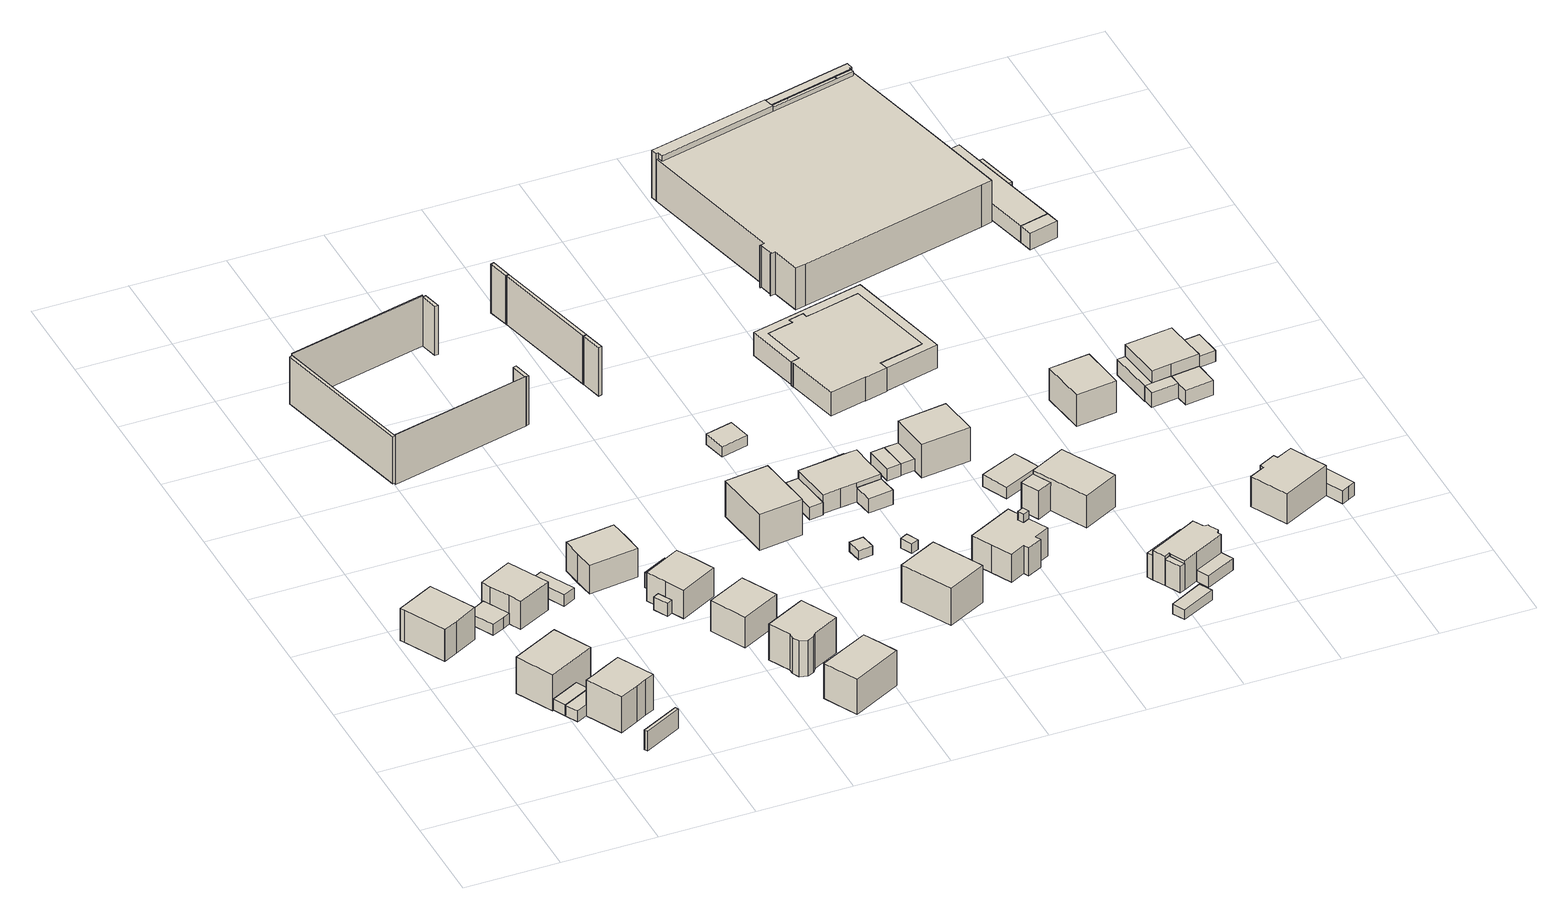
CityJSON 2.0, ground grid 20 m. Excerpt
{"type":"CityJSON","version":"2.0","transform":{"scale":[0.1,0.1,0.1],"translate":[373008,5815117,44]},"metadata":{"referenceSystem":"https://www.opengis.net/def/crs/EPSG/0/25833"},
"CityObjects":{
"building1":{"type":"Building","attributes":{"Gemeindeschluessel":"11000005","BezugspunktDach":"2200","function":"31001_1010","measuredHeight":8.06,"storeysAboveGround":2},"address":[{"country":"Germany","locality":"Berlin","thoroughfareNumber":"82","thoroughfareName":"Leonardo-da-Vinci-Straße"}],"geometry":[{"type":"Solid","lod":"1","boundaries":[[[[0,1,2,3,4,5,6,7]],[[8,9,10,11,12,13,14,15]],[[8,15,7,6]],[[9,8,6,5]],[[10,9,5,4]],[[11,10,4,3]],[[12,11,3,2]],[[13,12,2,1]],[[14,13,1,0]],[[15,14,0,7]]]]}]},
"building2":{"type":"Building","attributes":{"Gemeindeschluessel":"11000005","BezugspunktDach":"2200","function":"31001_2463","measuredHeight":2.52,"storeysAboveGround":1},"address":[{"country":"Germany","locality":"Berlin","thoroughfareNumber":"34 (1)","thoroughfareName":"Am Landschaftspark Gatow"}],"geometry":[{"type":"Solid","lod":"1","boundaries":[[[[16,17,18,19]],[[20,21,22,23]],[[20,23,19,18]],[[21,20,18,17]],[[22,21,17,16]],[[23,22,16,19]]]]}]},
"building3":{"type":"Building","attributes":{"Gemeindeschluessel":"11000005","BezugspunktDach":"2200","function":"31001_2463","measuredHeight":2.5,"storeysAboveGround":1},"address":[{"country":"Germany","locality":"Berlin","thoroughfareNumber":"32 (1)","thoroughfareName":"Am Landschaftspark Gatow"}],"geometry":[{"type":"Solid","lod":"1","boundaries":[[[[24,25,26,27]],[[28,29,30,31]],[[28,31,27,26]],[[29,28,26,25]],[[30,29,25,24]],[[31,30,24,27]]]]}]},
"building4":{"type":"Building","attributes":{"Gemeindeschluessel":"11000005","BezugspunktDach":"2200","function":"31001_1010","measuredHeight":8.46,"storeysAboveGround":1},"address":[{"country":"Germany","locality":"Berlin","thoroughfareNumber":"34","thoroughfareName":"Am Landschaftspark Gatow"}],"geometry":[{"type":"Solid","lod":"1","boundaries":[[[[32,33,34,35]],[[36,37,38,39]],[[36,39,35,34]],[[37,36,34,33]],[[38,37,33,32]],[[39,38,32,35]]]]}]},
"building5":{"type":"Building","attributes":{"Gemeindeschluessel":"11000005","BezugspunktDach":"2200","function":"31001_1010","measuredHeight":8.72,"storeysAboveGround":1},"address":[{"country":"Germany","locality":"Berlin","thoroughfareNumber":"32","thoroughfareName":"Am Landschaftspark Gatow"}],"geometry":[{"type":"Solid","lod":"1","boundaries":[[[[40,41,42,43,44,45,46,47]],[[48,49,50,51,52,53,54,55]],[[48,55,47,46]],[[49,48,46,45]],[[50,49,45,44]],[[51,50,44,43]],[[52,51,43,42]],[[53,52,42,41]],[[54,53,41,40]],[[55,54,40,47]]]]}]},
"building6":{"type":"Building","attributes":{"Gemeindeschluessel":"11000005","BezugspunktDach":"2200","function":"51009_1610","measuredHeight":4.57,"storeysAboveGround":0},"address":[{"country":"Germany","locality":"Berlin"}],"geometry":[{"type":"Solid","lod":"1","boundaries":[[[[56,57,58,59]],[[60,61,62,63]],[[60,63,59,58]],[[61,60,58,57]],[[62,61,57,56]],[[63,62,56,59]]]]}]},
"building7":{"type":"Building","attributes":{"Gemeindeschluessel":"11000005","BezugspunktDach":"2200","function":"51009_1611","measuredHeight":2.53,"storeysAboveGround":0},"address":[{"country":"Germany","locality":"Berlin"}],"geometry":[{"type":"Solid","lod":"1","boundaries":[[[[64,65,66,67,68,69]],[[70,71,72,73,74,75]],[[70,75,69,68]],[[71,70,68,67]],[[72,71,67,66]],[[73,72,66,65]],[[74,73,65,64]],[[75,74,64,69]]]]}]},
"building8":{"type":"Building","attributes":{"Gemeindeschluessel":"11000005","BezugspunktDach":"2200","function":"31001_1010","measuredHeight":7.26,"storeysAboveGround":2},"address":[{"country":"Germany","locality":"Berlin","thoroughfareNumber":"84","thoroughfareName":"Leonardo-da-Vinci-Straße"}],"geometry":[{"type":"Solid","lod":"1","boundaries":[[[[76,77,78,79,80,81]],[[82,83,84,72,85,86]],[[82,86,81,80]],[[83,82,80,79]],[[84,83,79,78]],[[72,84,78,77]],[[85,72,77,76]],[[86,85,76,81]]]]}]},
"building9":{"type":"Building","attributes":{"Gemeindeschluessel":"11000005","BezugspunktDach":"2200","function":"31001_2463","measuredHeight":2.54,"storeysAboveGround":1},"address":[{"country":"Germany","locality":"Berlin","thoroughfareNumber":"86 (1)","thoroughfareName":"Leonardo-da-Vinci-Straße"}],"geometry":[{"type":"Solid","lod":"1","boundaries":[[[[87,88,89,90]],[[91,92,93,94]],[[91,94,90,89]],[[92,91,89,88]],[[93,92,88,87]],[[94,93,87,90]]]]}]},
"building10":{"type":"Building","attributes":{"Gemeindeschluessel":"11000005","BezugspunktDach":"2200","function":"51009_1610","measuredHeight":10.91,"storeysAboveGround":0},"address":[{"country":"Germany","locality":"Berlin"}],"geometry":[{"type":"Solid","lod":"1","boundaries":[[[[95,96,97,98]],[[99,100,101,102]],[[99,102,98,97]],[[100,99,97,96]],[[101,100,96,95]],[[102,101,95,98]]]]}]},
"building11":{"type":"Building","attributes":{"Gemeindeschluessel":"11000005","BezugspunktDach":"2200","function":"31001_1010","measuredHeight":8.44,"storeysAboveGround":2},"address":[{"country":"Germany","locality":"Berlin","thoroughfareNumber":"86","thoroughfareName":"Leonardo-da-Vinci-Straße"}],"geometry":[{"type":"Solid","lod":"1","boundaries":[[[[103,104,105,106,107,108,109,110]],[[111,112,113,114,115,116,117,118]],[[111,118,110,109]],[[112,111,109,108]],[[113,112,108,107]],[[114,113,107,106]],[[115,114,106,105]],[[116,115,105,104]],[[117,116,104,103]],[[118,117,103,110]]]]}]},
"building12":{"type":"Building","attributes":{"Gemeindeschluessel":"11000005","BezugspunktDach":"2200","function":"51009_1610","measuredHeight":0.474,"storeysAboveGround":0},"address":[{"country":"Germany","locality":"Berlin"}],"geometry":[{"type":"Solid","lod":"1","boundaries":[[[[119,120,121,122]],[[123,124,111,125]],[[123,125,122,121]],[[124,123,121,120]],[[111,124,120,119]],[[125,111,119,122]]]]}]},
"building13":{"type":"Building","attributes":{"Gemeindeschluessel":"11000005","BezugspunktDach":"2200","function":"51009_1610","measuredHeight":11.5,"storeysAboveGround":0},"address":[{"country":"Germany","locality":"Berlin"}],"geometry":[{"type":"Solid","lod":"1","boundaries":[[[[126,127,128,129]],[[130,131,132,133]],[[130,133,129,128]],[[131,130,128,127]],[[132,131,127,126]],[[133,132,126,129]]]]}]},
"building14":{"type":"Building","attributes":{"Gemeindeschluessel":"11000005","function":"31001_1010"},"address":[{"country":"Germany","locality":"Berlin","thoroughfareNumber":"19","thoroughfareName":"Ikaruspfad"}],"children":["building14-1","building14-2"]},
"building14-1":{"type":"BuildingPart","attributes":{"BezugspunktDach":"2200","measuredHeight":9.01,"storeysAboveGround":2},"parents":["building14"],"geometry":[{"type":"MultiSurface","lod":"1","boundaries":[[[134,135,136,137,138,139]],[[140,141,142,143,144,145]],[[140,145,139,138]],[[141,140,138,137]],[[142,141,137,136]],[[143,142,136,135]],[[146,147,148,144,143,135,134]],[[145,144,134,139],[149,150,146,144]],[[144,148,147,146]],[[146,150,149,144]]]}]},
"building14-2":{"type":"BuildingPart","attributes":{"BezugspunktDach":"2200","measuredHeight":3,"storeysAboveGround":2},"parents":["building14"],"geometry":[{"type":"MultiSurface","lod":"1","boundaries":[[[151,147,150,152]],[[149,148,153,154]],[[149,154,152,150]],[[153,148,147,151]],[[154,153,151,152]],[[148,144,146,147]],[[149,150,146,144]]]}]},
"building15":{"type":"Building","attributes":{"Gemeindeschluessel":"11000005","BezugspunktDach":"2200","function":"51009_1610","measuredHeight":11.7,"storeysAboveGround":0},"address":[{"country":"Germany","locality":"Berlin"}],"geometry":[{"type":"Solid","lod":"1","boundaries":[[[[155,156,157,158]],[[159,160,161,162]],[[159,162,158,157]],[[160,159,157,156]],[[161,160,156,155]],[[162,161,155,158]]]]}]},
"building16":{"type":"Building","attributes":{"Gemeindeschluessel":"11000005","BezugspunktDach":"2200","function":"51009_1611","measuredHeight":3.43,"storeysAboveGround":0},"address":[{"country":"Germany","locality":"Berlin"}],"geometry":[{"type":"Solid","lod":"1","boundaries":[[[[163,164,165,166]],[[167,140,168,169]],[[167,169,166,165]],[[140,167,165,164]],[[168,140,164,163]],[[169,168,163,166]]]]}]},
"building17":{"type":"Building","attributes":{"Gemeindeschluessel":"11000005","BezugspunktDach":"2200","function":"31001_1010","measuredHeight":8.34,"storeysAboveGround":1},"address":[{"country":"Germany","locality":"Berlin","thoroughfareNumber":"17","thoroughfareName":"Ikaruspfad"}],"geometry":[{"type":"Solid","lod":"1","boundaries":[[[[170,171,172,173]],[[174,175,176,177]],[[174,177,173,172]],[[175,174,172,171]],[[176,175,171,170]],[[177,176,170,173]]]]}]},
"building18":{"type":"Building","attributes":{"Gemeindeschluessel":"11000005","BezugspunktDach":"2200","function":"31001_1010","measuredHeight":8.28,"storeysAboveGround":1},"address":[{"country":"Germany","locality":"Berlin","thoroughfareNumber":"15","thoroughfareName":"Ikaruspfad"}],"geometry":[{"type":"Solid","lod":"1","boundaries":[[[[178,179,180,181,182,183,184,185,186]],[[187,188,189,190,191,192,193,194,195]],[[187,195,186,185]],[[188,187,185,184]],[[189,188,184,183]],[[190,189,183,182]],[[191,190,182,181]],[[192,191,181,180]],[[193,192,180,179]],[[194,193,179,178]],[[195,194,178,186]]]]}]},
"building19":{"type":"Building","attributes":{"Gemeindeschluessel":"11000005","BezugspunktDach":"2200","function":"31001_1010","measuredHeight":8.96,"storeysAboveGround":1},"address":[{"country":"Germany","locality":"Berlin","thoroughfareNumber":"13","thoroughfareName":"Ikaruspfad"}],"geometry":[{"type":"Solid","lod":"1","boundaries":[[[[196,197,198,199,200]],[[201,202,203,204,205]],[[201,205,200,199]],[[202,201,199,198]],[[203,202,198,197]],[[204,203,197,196]],[[205,204,196,200]]]]}]},
"building20":{"type":"Building","attributes":{"Gemeindeschluessel":"11000005","BezugspunktDach":"2200","function":"51009_1610","measuredHeight":11.26,"storeysAboveGround":0},"address":[{"country":"Germany","locality":"Berlin"}],"geometry":[{"type":"Solid","lod":"1","boundaries":[[[[206,207,208,209]],[[210,211,130,212]],[[210,212,209,208]],[[211,210,208,207]],[[130,211,207,206]],[[212,130,206,209]]]]}]},
"building21":{"type":"Building","attributes":{"Gemeindeschluessel":"11000005","BezugspunktDach":"2200","function":"51009_1610","measuredHeight":11.43,"storeysAboveGround":0},"address":[{"country":"Germany","locality":"Berlin"}],"geometry":[{"type":"Solid","lod":"1","boundaries":[[[[213,214,215,216]],[[217,218,219,160]],[[217,160,216,215]],[[218,217,215,214]],[[219,218,214,213]],[[160,219,213,216]]]]}]},
"building22":{"type":"Building","attributes":{"Gemeindeschluessel":"11000005","BezugspunktDach":"2200","function":"31001_1010","measuredHeight":9.53,"storeysAboveGround":2},"address":[{"country":"Germany","locality":"Berlin","thoroughfareNumber":"88","thoroughfareName":"Leonardo-da-Vinci-Straße"}],"geometry":[{"type":"Solid","lod":"1","boundaries":[[[[220,221,222,223]],[[224,225,226,227]],[[224,227,223,222]],[[225,224,222,221]],[[226,225,221,220]],[[227,226,220,223]]]]}]},
"building23":{"type":"Building","attributes":{"Gemeindeschluessel":"11000005","BezugspunktDach":"2200","function":"51009_1610","measuredHeight":11.16,"storeysAboveGround":0},"address":[{"country":"Germany","locality":"Berlin"}],"geometry":[{"type":"Solid","lod":"1","boundaries":[[[[228,229,230,231]],[[232,233,234,235]],[[232,235,231,230]],[[233,232,230,229]],[[234,233,229,228]],[[235,234,228,231]]]]}]},
"building24":{"type":"Building","attributes":{"Gemeindeschluessel":"11000005","BezugspunktDach":"2200","function":"51009_1610","measuredHeight":11.33,"storeysAboveGround":0},"address":[{"country":"Germany","locality":"Berlin"}],"geometry":[{"type":"Solid","lod":"1","boundaries":[[[[236,237,238,239,240,241]],[[242,243,244,245,246,247]],[[242,247,241,240]],[[243,242,240,239]],[[244,243,239,238]],[[245,244,238,237]],[[246,245,237,236]],[[247,246,236,241]]]]}]},
"building25":{"type":"Building","attributes":{"Gemeindeschluessel":"11000005","BezugspunktDach":"2200","function":"51009_1610","measuredHeight":11.33,"storeysAboveGround":0},"address":[{"country":"Germany","locality":"Berlin"}],"geometry":[{"type":"Solid","lod":"1","boundaries":[[[[248,249,250,251]],[[252,253,254,255]],[[252,255,251,250]],[[253,252,250,249]],[[254,253,249,248]],[[255,254,248,251]]]]}]},
"building26":{"type":"Building","attributes":{"Gemeindeschluessel":"11000005","BezugspunktDach":"2200","function":"31001_1000","measuredHeight":2.07,"storeysAboveGround":1},"address":[{"country":"Germany","locality":"Berlin","thoroughfareNumber":"90 (2)","thoroughfareName":"Leonardo-da-Vinci-Straße"}],"geometry":[{"type":"Solid","lod":"1","boundaries":[[[[256,257,258,259]],[[260,261,262,263]],[[260,263,259,258]],[[261,260,258,257]],[[262,261,257,256]],[[263,262,256,259]]]]}]},
"building27":{"type":"Building","attributes":{"Gemeindeschluessel":"11000005","BezugspunktDach":"2200","function":"31001_1010","measuredHeight":9.65,"storeysAboveGround":2},"address":[{"country":"Germany","locality":"Berlin","thoroughfareNumber":"91","thoroughfareName":"Jules-Verne-Straße"}],"geometry":[{"type":"Solid","lod":"1","boundaries":[[[[264,265,266,267,268,269]],[[270,271,272,273,274,275]],[[270,275,269,268]],[[271,270,268,267]],[[272,271,267,266]],[[273,272,266,265]],[[274,273,265,264]],[[275,274,264,269]]]]}]},
"building28":{"type":"Building","attributes":{"Gemeindeschluessel":"11000005","BezugspunktDach":"2200","function":"31001_2463","measuredHeight":2.87,"storeysAboveGround":1},"address":[{"country":"Germany","locality":"Berlin","thoroughfareNumber":"90 (1)","thoroughfareName":"Leonardo-da-Vinci-Straße"}],"geometry":[{"type":"Solid","lod":"1","boundaries":[[[[276,277,278,279,280]],[[281,282,283,284,285]],[[281,285,280,279]],[[282,281,279,278]],[[283,282,278,277]],[[284,283,277,276]],[[285,284,276,280]]]]}]},
"building29":{"type":"Building","attributes":{"Gemeindeschluessel":"11000005","BezugspunktDach":"2200","function":"31001_3020","measuredHeight":2.43,"storeysAboveGround":1},"address":[{"country":"Germany","locality":"Berlin","thoroughfareNumber":"40 (1)","thoroughfareName":"Am Landschaftspark Gatow"}],"geometry":[{"type":"Solid","lod":"1","boundaries":[[[[286,287,288,289]],[[290,291,292,293]],[[290,293,289,288]],[[291,290,288,287]],[[292,291,287,286]],[[293,292,286,289]]]]}]},
"building30":{"type":"Building","attributes":{"Gemeindeschluessel":"11000005","BezugspunktDach":"2200","function":"31001_1000","measuredHeight":2.15,"storeysAboveGround":1},"address":[{"country":"Germany","locality":"Berlin","thoroughfareNumber":"93 (1)","thoroughfareName":"Jules-Verne-Straße"}],"geometry":[{"type":"Solid","lod":"1","boundaries":[[[[294,295,296,297]],[[298,299,300,301]],[[298,301,297,296]],[[299,298,296,295]],[[300,299,295,294]],[[301,300,294,297]]]]}]},
"building31":{"type":"Building","attributes":{"Gemeindeschluessel":"11000005","function":"31001_1010"},"address":[{"country":"Germany","locality":"Berlin","thoroughfareNumber":"90","thoroughfareName":"Leonardo-da-Vinci-Straße"}],"children":["building31-1","building31-2"]},
"building31-1":{"type":"BuildingPart","attributes":{"BezugspunktDach":"2200","measuredHeight":5.47,"storeysAboveGround":1},"parents":["building31"],"geometry":[{"type":"Solid","lod":"1","boundaries":[[[[302,303,304,305,306,307,308,309,310]],[[311,312,313,314,315,316,317,318,319]],[[311,319,310,309]],[[312,311,309,308]],[[313,312,308,307]],[[314,313,307,306]],[[315,314,306,305]],[[316,315,305,304],[316,320,321,315]],[[317,316,304,303]],[[318,317,303,302]],[[319,318,302,310]],[[320,316,315,321]]]]}]},
"building31-2":{"type":"BuildingPart","attributes":{"BezugspunktDach":"2200","measuredHeight":3.39,"storeysAboveGround":1},"parents":["building31"],"geometry":[{"type":"Solid","lod":"1","boundaries":[[[[322,323,321,320]],[[315,324,325,316]],[[324,315,321,323]],[[325,324,323,322]],[[316,325,322,320]],[[315,316,320,321]]]]}]},
"building32":{"type":"Building","attributes":{"Gemeindeschluessel":"11000005","BezugspunktDach":"2200","function":"51009_1610","measuredHeight":3.56,"storeysAboveGround":0},"address":[{"country":"Germany","locality":"Berlin"}],"geometry":[{"type":"Solid","lod":"1","boundaries":[[[[326,327,328,329]],[[330,312,311,331]],[[330,331,329,328]],[[312,330,328,327]],[[311,312,327,326]],[[331,311,326,329]]]]}]},
"building33":{"type":"Building","attributes":{"Gemeindeschluessel":"11000005","BezugspunktDach":"2200","function":"31001_1010","measuredHeight":8.8,"storeysAboveGround":1},"address":[{"country":"Germany","locality":"Berlin","thoroughfareNumber":"93","thoroughfareName":"Jules-Verne-Straße"}],"geometry":[{"type":"Solid","lod":"1","boundaries":[[[[332,333,334,335,336,337,338,339,340,341,342,343,344,345]],[[346,347,348,349,350,351,352,353,354,355,356,357,358,359]],[[346,359,345,344]],[[347,346,344,343]],[[348,347,343,342]],[[349,348,342,341]],[[350,349,341,340]],[[351,350,340,339]],[[352,351,339,338]],[[353,352,338,337]],[[354,353,337,336]],[[355,354,336,335]],[[356,355,335,334]],[[357,356,334,333]],[[358,357,333,332]],[[359,358,332,345]]]]}]},
"building34":{"type":"Building","attributes":{"Gemeindeschluessel":"11000005","BezugspunktDach":"2200","function":"31001_2463","measuredHeight":2.79,"storeysAboveGround":1},"address":[{"country":"Germany","locality":"Berlin","thoroughfareNumber":"92 (2)","thoroughfareName":"Leonardo-da-Vinci-Straße"}],"geometry":[{"type":"Solid","lod":"1","boundaries":[[[[360,361,362,363]],[[364,365,366,367]],[[364,367,363,362]],[[365,364,362,361]],[[366,365,361,360]],[[367,366,360,363]]]]}]},
"building35":{"type":"Building","attributes":{"Gemeindeschluessel":"11000005","BezugspunktDach":"2200","function":"31001_2463","measuredHeight":2.78,"storeysAboveGround":1},"address":[{"country":"Germany","locality":"Berlin","thoroughfareNumber":"92 (1)","thoroughfareName":"Leonardo-da-Vinci-Straße"}],"geometry":[{"type":"Solid","lod":"1","boundaries":[[[[361,368,369,362]],[[370,371,372,373]],[[370,373,362,369]],[[371,370,369,368]],[[372,371,368,361]],[[373,372,361,362]]]]}]},
"building36":{"type":"Building","attributes":{"Gemeindeschluessel":"11000005","BezugspunktDach":"2200","function":"51009_1610","measuredHeight":8.38,"storeysAboveGround":0},"address":[{"country":"Germany","locality":"Berlin"}],"geometry":[{"type":"Solid","lod":"1","boundaries":[[[[374,375,376,377]],[[378,379,380,381]],[[378,381,377,376]],[[379,378,376,375]],[[380,379,375,374]],[[381,380,374,377]]]]}]},
"building37":{"type":"Building","attributes":{"Gemeindeschluessel":"11000005","BezugspunktDach":"2200","function":"31001_1010","measuredHeight":8.68,"storeysAboveGround":2},"address":[{"country":"Germany","locality":"Berlin","thoroughfareNumber":"92","thoroughfareName":"Leonardo-da-Vinci-Straße"}],"geometry":[{"type":"Solid","lod":"1","boundaries":[[[[382,383,384,385]],[[386,387,388,370]],[[386,370,385,384]],[[387,386,384,383]],[[388,387,383,382]],[[370,388,382,385]]]]}]},
"building38":{"type":"Building","attributes":{"Gemeindeschluessel":"11000005","BezugspunktDach":"2200","function":"31001_2463","measuredHeight":2.38,"storeysAboveGround":1},"address":[{"country":"Germany","locality":"Berlin","thoroughfareNumber":"5 (1)","thoroughfareName":"Dädaluspfad"}],"geometry":[{"type":"Solid","lod":"1","boundaries":[[[[389,390,391,392]],[[393,394,395,396]],[[393,396,392,391]],[[394,393,391,390]],[[395,394,390,389]],[[396,395,389,392]]]]}]},
"building39":{"type":"Building","attributes":{"Gemeindeschluessel":"11000005","BezugspunktDach":"2200","function":"31001_2463","measuredHeight":2.99,"storeysAboveGround":1},"address":[{"country":"Germany","locality":"Berlin","thoroughfareNumber":"9 (1)","thoroughfareName":"Dädaluspfad"}],"geometry":[{"type":"Solid","lod":"1","boundaries":[[[[397,398,399,400,401]],[[402,403,404,405,406]],[[402,406,401,400]],[[403,402,400,399]],[[404,403,399,398]],[[405,404,398,397]],[[406,405,397,401]]]]}]},
"building40":{"type":"Building","attributes":{"Gemeindeschluessel":"11000005","BezugspunktDach":"2200","function":"51009_1610","measuredHeight":6.12,"storeysAboveGround":0},"address":[{"country":"Germany","locality":"Berlin"}],"geometry":[{"type":"Solid","lod":"1","boundaries":[[[[407,408,409,410]],[[411,412,413,414]],[[411,414,410,409]],[[412,411,409,408]],[[413,412,408,407]],[[414,413,407,410]]]]}]},
"building41":{"type":"Building","attributes":{"Gemeindeschluessel":"11000005","BezugspunktDach":"2200","function":"31001_3020","measuredHeight":5.49,"storeysAboveGround":1},"address":[{"country":"Germany","locality":"Berlin","thoroughfareNumber":"40 (2)","thoroughfareName":"Am Landschaftspark Gatow"}],"geometry":[{"type":"Solid","lod":"1","boundaries":[[[[415,416,417,418,419,420,421,422,423,424,425,426,427,428,429,430,431,432]],[[433,434,435,436,437,438,439,440,441,442,443,444,445,446,447,448,449,450]],[[433,450,432,431]],[[434,433,431,430]],[[435,434,430,429]],[[436,435,429,428]],[[437,436,428,427]],[[438,437,427,426]],[[439,438,426,425]],[[440,439,425,424]],[[441,440,424,423]],[[442,441,423,422]],[[443,442,422,421]],[[444,443,421,420]],[[445,444,420,419]],[[446,445,419,418]],[[447,446,418,417]],[[448,447,417,416]],[[449,448,416,415]],[[450,449,415,432]]]]}]},
"building42":{"type":"Building","attributes":{"Gemeindeschluessel":"11000005","BezugspunktDach":"2200","function":"51009_1610","measuredHeight":5.27,"storeysAboveGround":0},"address":[{"country":"Germany","locality":"Berlin"}],"geometry":[{"type":"Solid","lod":"1","boundaries":[[[[416,415,432,431,430,429,428,427,426,425,424,423,422,451,452,453]],[[454,455,456,457,458,459,460,461,462,463,464,465,466,467,468,469]],[[454,469,453,452]],[[455,454,452,451]],[[456,455,451,422]],[[457,456,422,423]],[[458,457,423,424]],[[459,458,424,425]],[[460,459,425,426]],[[461,460,426,427]],[[462,461,427,428]],[[463,462,428,429]],[[464,463,429,430]],[[465,464,430,431]],[[466,465,431,432]],[[467,466,432,415]],[[468,467,415,416]],[[469,468,416,453]]]]}]},
"building43":{"type":"Building","attributes":{"Gemeindeschluessel":"11000005","function":"31001_1010"},"address":[{"country":"Germany","locality":"Berlin","thoroughfareNumber":"9","thoroughfareName":"Dädaluspfad"}],"children":["building43-1","building43-2"]},
"building43-1":{"type":"BuildingPart","attributes":{"BezugspunktDach":"2200","measuredHeight":8.2,"storeysAboveGround":2},"parents":["building43"],"geometry":[{"type":"MultiSurface","lod":"1","boundaries":[[[470,471,472,473]],[[474,475,476,477]],[[474,477,473,472]],[[475,474,472,471]],[[476,475,471,470]],[[478,479,480,481,476,470,473]],[[482,477,481,480,479,478]]]}]},
"building43-2":{"type":"BuildingPart","attributes":{"BezugspunktDach":"2200","measuredHeight":6.59,"storeysAboveGround":2},"parents":["building43"],"geometry":[{"type":"Solid","lod":"1","boundaries":[[[[483,479,478,484]],[[477,480,485,486]],[[477,486,484,478]],[[485,480,479,483]],[[486,485,483,484]],[[480,477,478,479]]]]}]},
"building44":{"type":"Building","attributes":{"Gemeindeschluessel":"11000005","function":"31001_1010"},"address":[{"country":"Germany","locality":"Berlin","thoroughfareNumber":"90","thoroughfareName":"Jules-Verne-Straße"}],"children":["building44-1","building44-2"]},
"building44-1":{"type":"BuildingPart","attributes":{"BezugspunktDach":"2200","measuredHeight":7.98,"storeysAboveGround":1},"parents":["building44"],"geometry":[{"type":"MultiSurface","lod":"1","boundaries":[[[487,488,489,490,491,492,493,494,495,496,497,498,499,500]],[[501,502,503,504,505,506,507,508,509,412,510,411,414,511]],[[512,513,511,500,499]],[[502,501,499,498]],[[503,502,498,497]],[[504,503,497,496]],[[505,504,496,495]],[[506,505,495,494]],[[507,506,494,493]],[[508,507,493,492]],[[509,508,492,491]],[[412,509,491,490]],[[510,412,490,489]],[[411,510,489,488]],[[414,411,488,487]],[[511,414,487,500]],[[501,511,513,512]]]}]},
"building44-2":{"type":"BuildingPart","attributes":{"BezugspunktDach":"2200","measuredHeight":5.68,"storeysAboveGround":1},"parents":["building44"],"geometry":[{"type":"Solid","lod":"1","boundaries":[[[[513,512,514,515]],[[516,501,511,517]],[[516,517,515,514]],[[501,516,514,512]],[[517,511,513,515]],[[511,501,512,513]]]]}]},
"building45":{"type":"Building","attributes":{"Gemeindeschluessel":"11000005","BezugspunktDach":"2200","function":"31001_2463","measuredHeight":2.63,"storeysAboveGround":1},"address":[{"country":"Germany","locality":"Berlin","thoroughfareNumber":"90 (1)","thoroughfareName":"Jules-Verne-Straße"}],"geometry":[{"type":"Solid","lod":"1","boundaries":[[[[518,519,520,521]],[[522,523,524,525]],[[522,525,521,520]],[[523,522,520,519]],[[524,523,519,518]],[[525,524,518,521]]]]}]},
"building46":{"type":"Building","attributes":{"Gemeindeschluessel":"11000005","BezugspunktDach":"2200","function":"51009_1610","measuredHeight":4.88,"storeysAboveGround":0},"address":[{"country":"Germany","locality":"Berlin"}],"geometry":[{"type":"Solid","lod":"1","boundaries":[[[[526,527,528,529]],[[530,531,532,533]],[[530,533,529,528]],[[531,530,528,527]],[[532,531,527,526]],[[533,532,526,529]]]]}]},
"building47":{"type":"Building","attributes":{"Gemeindeschluessel":"11000005","BezugspunktDach":"2200","function":"31001_1010","measuredHeight":7.84,"storeysAboveGround":2},"address":[{"country":"Germany","locality":"Berlin","thoroughfareNumber":"94","thoroughfareName":"Leonardo-da-Vinci-Straße"}],"geometry":[{"type":"Solid","lod":"1","boundaries":[[[[534,535,536,537]],[[538,539,540,541]],[[538,541,537,536]],[[539,538,536,535]],[[540,539,535,534]],[[541,540,534,537]]]]}]},
"building48":{"type":"Building","attributes":{"Gemeindeschluessel":"11000005","function":"51009_1610"},"address":[{"country":"Germany","locality":"Berlin"}],"children":["building48-1","building48-2","building48-3"]},
"building48-1":{"type":"BuildingPart","attributes":{"BezugspunktDach":"2200","measuredHeight":11.24,"storeysAboveGround":0},"parents":["building48"],"geometry":[{"type":"MultiSurface","lod":"1","boundaries":[[[542,543,544,545,546,547,548,549,550,551]],[[552,553,554,555,556,557,558,559,560,561]],[[552,561,551,550]],[[562,563,552,550,549]],[[564,562,553,549,548]],[[555,554,548,547]],[[565,566,555,547,546]],[[557,556,546,545]],[[558,557,545,544]],[[559,558,544,543]],[[560,559,543,542]],[[561,560,542,551]],[[553,552,563,562]],[[567,554,553,562,564]],[[556,555,566,565]]]}]},
"building48-2":{"type":"BuildingPart","attributes":{"BezugspunktDach":"2200","measuredHeight":10.76,"storeysAboveGround":0},"parents":["building48"],"geometry":[{"type":"MultiSurface","lod":"1","boundaries":[[[564,568,569,570,571,572,573,574,563]],[[575,576,577,578,579,580,581,554,552]],[[575,552,563,574]],[[576,575,574,573]],[[577,576,573,572]],[[578,577,572,571]],[[582,583,578,571,570]],[[580,579,570,569]],[[584,585,569,568]],[[554,586,587,584,581,568,564]],[[579,578,583,582]],[[581,580,585,584]],[[588,581,584,587,586]],[[563,552,553,562]],[[554,564,562,553]]]}]},
"building48-3":{"type":"BuildingPart","attributes":{"BezugspunktDach":"2200","measuredHeight":10.68,"storeysAboveGround":0},"parents":["building48"],"geometry":[{"type":"MultiSurface","lod":"1","boundaries":[[[565,589,583,582,590,591,585,587,592,566]],[[593,586,580,594,595,579,578,596,556,555]],[[593,555,566,592]],[[586,593,592,587]],[[594,580,585,591]],[[595,594,591,590]],[[579,595,590,582]],[[596,578,583,589]],[[556,596,589,565]],[[581,584,585,580,597]],[[586,587,584,581]],[[579,582,583,578,598]],[[555,556,565,566]]]}]},
"building49":{"type":"Building","attributes":{"Gemeindeschluessel":"11000005","function":"31001_3211"},"address":[{"country":"Germany","locality":"Berlin","thoroughfareNumber":"30","thoroughfareName":"Am Flugplatz Gatow"}],"children":["building49-1","building49-2"]},
"building49-1":{"type":"BuildingPart","attributes":{"BezugspunktDach":"2200","measuredHeight":10.27,"storeysAboveGround":2},"parents":["building49"],"geometry":[{"type":"MultiSurface","lod":"1","boundaries":[[[599,600,601,602,603,604,605,606,607,608,609,610,611,612,613,614,615,616,617,618,619,620]],[[558,557,621,622,596,577,576,623,624,625,626,627,628,629,630,631,632,633,634,635,636,559]],[[558,559,620,619]],[[557,558,619,618]],[[621,557,618,617]],[[622,621,617,616]],[[596,622,616,615]],[[577,596,615,614]],[[576,577,614,613]],[[623,576,613,612]],[[637,638,612,611]],[[624,623,639,640,641]],[[625,624,611,610]],[[626,625,610,609]],[[627,626,609,608]],[[628,627,608,607]],[[629,628,607,606]],[[630,629,606,605]],[[631,630,605,604]],[[632,631,604,603]],[[633,632,603,602]],[[634,633,602,601]],[[635,634,601,600]],[[636,635,600,599]],[[559,636,599,620]],[[641,640,639,638,637]]]}]},
"building49-2":{"type":"BuildingPart","attributes":{"BezugspunktDach":"2200","measuredHeight":3.78,"storeysAboveGround":2},"parents":["building49"],"geometry":[{"type":"Solid","lod":"1","boundaries":[[[[637,642,643,644,645,646,647,638]],[[648,649,650,651,652,653,641,640]],[[648,640,638,647]],[[649,648,647,646]],[[650,649,646,645]],[[651,650,645,644]],[[652,651,644,643]],[[653,652,643,642]],[[641,653,642,637]],[[640,641,637,638]]]]}]},
"building50":{"type":"Building","attributes":{"Gemeindeschluessel":"11000005","BezugspunktDach":"2200","function":"31001_1010","measuredHeight":8.12,"storeysAboveGround":2},"address":[{"country":"Germany","locality":"Berlin","thoroughfareNumber":"92","thoroughfareName":"Jules-Verne-Straße"}],"geometry":[{"type":"Solid","lod":"1","boundaries":[[[[654,655,656,657,658,659,660,661,662]],[[663,664,665,666,667,668,669,670,671]],[[663,671,662,661]],[[664,663,661,660]],[[665,664,660,659]],[[666,665,659,658]],[[667,666,658,657]],[[668,667,657,656]],[[669,668,656,655]],[[670,669,655,654]],[[671,670,654,662]]]]}]},
"building51":{"type":"Building","attributes":{"Gemeindeschluessel":"11000005","BezugspunktDach":"2200","function":"51009_1610","measuredHeight":3.42,"storeysAboveGround":0},"address":[{"country":"Germany","locality":"Berlin"}],"geometry":[{"type":"Solid","lod":"1","boundaries":[[[[672,673,674,675,676]],[[677,678,679,680,681]],[[677,681,676,675]],[[678,677,675,674]],[[679,678,674,673]],[[680,679,673,672]],[[681,680,672,676]]]]}]},
"building52":{"type":"Building","attributes":{"Gemeindeschluessel":"11000005","function":"31001_1010"},"address":[{"country":"Germany","locality":"Berlin","thoroughfareNumber":"94A","thoroughfareName":"Leonardo-da-Vinci-Straße"}],"children":["building52-1","building52-2","building52-3"]},
"building52-1":{"type":"BuildingPart","attributes":{"BezugspunktDach":"2200","measuredHeight":6.45,"storeysAboveGround":2},"parents":["building52"],"geometry":[{"type":"MultiSurface","lod":"1","boundaries":[[[682,683,684,685,686,687]],[[688,689,690,691,692,693]],[[688,693,687,686]],[[689,688,686,685]],[[690,689,685,684]],[[674,694,684,683]],[[691,690,695,678,696]],[[692,691,683,682]],[[697,675,682,687]],[[696,678,695,694,674]],[[693,692,675,697]]]}]},
"building52-2":{"type":"BuildingPart","attributes":{"BezugspunktDach":"2200","measuredHeight":3.4,"storeysAboveGround":2},"parents":["building52"],"geometry":[{"type":"MultiSurface","lod":"1","boundaries":[[[673,698,699,694,674]],[[695,700,701,679,678]],[[700,695,694,699]],[[701,700,699,698]],[[679,701,698,673]],[[678,679,673,674]],[[678,702,674,694,695]]]}]},
"building52-3":{"type":"BuildingPart","attributes":{"BezugspunktDach":"2200","measuredHeight":3.62,"storeysAboveGround":2},"parents":["building52"],"geometry":[{"type":"Solid","lod":"1","boundaries":[[[[676,675,697,703]],[[693,692,704,705]],[[693,705,703,697]],[[704,692,675,676]],[[705,704,676,703]],[[692,693,697,675]]]]}]},
"building53":{"type":"Building","attributes":{"Gemeindeschluessel":"11000005","BezugspunktDach":"2200","function":"31001_2463","measuredHeight":3.26,"storeysAboveGround":1},"address":[{"country":"Germany","locality":"Berlin","thoroughfareNumber":"92 (1)","thoroughfareName":"Jules-Verne-Straße"}],"geometry":[{"type":"Solid","lod":"1","boundaries":[[[[706,707,708,709,710,711,712]],[[713,714,715,716,717,669,668]],[[713,668,712,711]],[[714,713,711,710]],[[715,714,710,709]],[[716,715,709,708]],[[717,716,708,707]],[[669,717,707,706]],[[668,669,706,712]]]]}]},
"building54":{"type":"Building","attributes":{"Gemeindeschluessel":"11000005","BezugspunktDach":"2200","function":"31001_2463","measuredHeight":2.52,"storeysAboveGround":1},"address":[{"country":"Germany","locality":"Berlin","thoroughfareNumber":"94A (1)","thoroughfareName":"Leonardo-da-Vinci-Straße"}],"geometry":[{"type":"Solid","lod":"1","boundaries":[[[[718,719,720,721]],[[722,723,689,688]],[[722,688,721,720]],[[723,722,720,719]],[[689,723,719,718]],[[688,689,718,721]]]]}]},
"building55":{"type":"Building","attributes":{"Gemeindeschluessel":"11000005","BezugspunktDach":"2200","function":"51009_1610","measuredHeight":3.84,"storeysAboveGround":0},"address":[{"country":"Germany","locality":"Berlin"}],"geometry":[{"type":"Solid","lod":"1","boundaries":[[[[724,725,644,643]],[[651,726,727,652]],[[651,652,643,644]],[[726,651,644,725]],[[727,726,725,724]],[[652,727,724,643]]]]}]},
"building56":{"type":"Building","attributes":{"Gemeindeschluessel":"11000005","BezugspunktDach":"2200","function":"51009_1610","measuredHeight":3.77,"storeysAboveGround":0},"address":[{"country":"Germany","locality":"Berlin"}],"geometry":[{"type":"Solid","lod":"1","boundaries":[[[[645,728,729,646]],[[730,731,732,733]],[[730,733,646,729]],[[731,730,729,728]],[[732,731,728,645]],[[733,732,645,646]]]]}]}
},
"vertices":[
[10,544,91],[54,459,91],[55,459,91],[85,474,91],[134,500,91],[85,595,91],[50,577,91],[5,554,91],[50,577,17],[85,595,17],[134,500,17],[85,474,17],[55,459,17],[54,459,17],[10,544,17],[5,554,17],
[187,201,49],[248,232,49],[235,258,49],[174,227,49],[235,258,24],[248,232,24],[187,201,24],[174,227,24],
[201,174,49],[263,205,49],[250,232,49],[187,200,49],[250,232,24],[263,205,24],[201,174,24],[187,200,24],
[173,227,106],[273,278,106],[233,357,106],[133,306,106],[233,357,22],[273,278,22],[173,227,22],[133,306,22],
[262,109,107],[303,130,107],[326,142,107],[345,151,107],[306,227,107],[265,206,107],[242,194,107],[223,185,107],[242,194,24],[265,206,24],[306,227,24],[345,151,24],[326,142,24],[303,130,24],[262,109,24],[223,185,24],
[283,35,70],[364,77,70],[361,84,70],[279,42,70],[361,84,25],[364,77,25],[283,35,25],[279,42,25],
[172,500,40],[199,513,40],[214,521,40],[185,576,40],[170,568,40],[144,555,40],[170,568,15],[185,576,15],[214,521,15],[199,513,15],[172,500,15],[144,555,15],
[193,561,81],[214,521,81],[226,496,81],[298,532,81],[254,617,81],[183,580,81],[254,617,15],[298,532,15],[226,496,15],[193,561,15],[183,580,15],
[331,532,40],[358,546,40],[321,617,40],[295,604,40],[321,617,14],[358,546,14],[331,532,14],[295,604,14],
[193,1014,126],[199,1015,126],[125,1326,126],[119,1324,126],[125,1326,17],[199,1015,17],[193,1014,17],[119,1324,17],
[385,590,81],[391,548,81],[495,561,81],[490,604,81],[484,647,81],[456,643,81],[427,639,81],[380,633,81],[427,639,14],[456,643,14],[484,647,14],[490,604,14],[495,561,14],[391,548,14],[385,590,14],[380,633,14],
[427,639,19],[464,644,19],[462,656,19],[426,651,19],[462,656,14],[464,644,14],[426,651,14],
[199,1013,129],[497,1084,129],[497,1085,129],[199,1015,129],[497,1085,14],[497,1084,14],[199,1013,14],[199,1015,14],
[500,444,81],[520,404,81],[600,446,81],[580,486,81],[559,526,81],[479,484,81],[559,526,15],[580,486,15],[600,446,15],[520,404,15],[500,444,15],[479,484,15],[500,444,45],[507,430,45],[507,430,15],[492,459,15],[492,459,45],
[495,423,45],[480,453,45],[495,423,15],[480,453,15],
[125,1326,130],[423,1396,130],[423,1398,130],[125,1328,130],[423,1398,13],[423,1396,13],[125,1326,13],[125,1328,13],
[506,499,49],[559,526,49],[546,552,49],[493,525,49],[546,552,15],[506,499,15],[493,525,15],
[586,269,89],[669,312,89],[631,386,89],[548,344,89],[631,386,18],[669,312,18],[586,269,18],[548,344,18],
[633,169,103],[633,156,103],[640,142,103],[657,137,103],[671,144,103],[678,154,103],[734,183,103],[696,258,103],[610,214,103],[696,258,20],[734,183,20],[678,154,20],[671,144,20],[657,137,20],[640,142,20],[633,156,20],[633,169,20],[610,214,20],
[696,0,92],[801,54,92],[783,90,92],[765,125,92],[660,72,92],[765,125,11],[783,90,11],[801,54,11],[696,0,11],[660,72,11],
[497,1085,127],[504,1087,127],[495,1125,127],[488,1123,127],[495,1125,14],[504,1087,14],[488,1123,14],
[432,1359,127],[439,1360,127],[430,1398,127],[423,1396,127],[430,1398,13],[439,1360,13],[432,1359,13],
[742,554,91],[834,566,91],[818,690,91],[726,678,91],[818,690,8],[834,566,8],[742,554,8],[726,678,8],
[660,1116,126],[667,1118,126],[656,1163,126],[649,1161,126],[656,1163,14],[667,1118,14],[660,1116,14],[649,1161,14],
[595,1393,126],[649,1165,126],[649,1163,126],[656,1165,126],[601,1396,126],[594,1395,126],[601,1396,13],[656,1165,13],[649,1163,13],[649,1165,13],[595,1393,13],[594,1395,13],
[594,1397,126],[600,1398,126],[590,1443,126],[583,1441,126],[590,1443,13],[600,1398,13],[594,1397,13],[583,1441,13],
[898,449,31],[928,453,31],[923,485,31],[893,481,31],[923,485,10],[928,453,10],[898,449,10],[893,481,10],
[968,179,103],[1052,222,103],[997,328,103],[984,321,103],[926,292,103],[913,285,103],[926,292,17],[984,321,17],[997,328,17],[1052,222,17],[968,179,17],[913,285,17],
[867,606,36],[896,610,36],[885,699,36],[884,699,36],[855,695,36],[884,699,7],[885,699,7],[896,610,7],[867,606,7],[855,695,7],
[794,847,37],[852,861,37],[841,910,37],[783,896,37],[841,910,13],[852,861,13],[794,847,13],[783,896,13],
[996,425,34],[1012,432,34],[1000,457,34],[984,449,34],[1000,457,12],[1012,432,12],[996,425,12],[984,449,12],
[896,610,54],[934,615,54],[969,619,54],[1022,626,54],[1016,671,54],[1011,715,54],[991,713,54],[948,707,54],[885,699,54],[948,707,10],[991,713,10],[1011,715,10],[1016,671,10],[1022,626,10],[969,619,10],[934,615,10],[896,610,10],[885,699,10],[969,619,43],[1022,626,43],
[975,577,43],[1028,584,43],[1028,584,10],[975,577,10],
[948,707,45],[991,713,45],[989,725,45],[946,719,45],[989,725,10],[946,719,10],
[1106,303,81],[1128,260,81],[1160,277,81],[1165,266,81],[1197,282,81],[1191,293,81],[1224,310,81],[1203,350,81],[1189,343,81],[1188,345,81],[1183,356,81],[1196,363,81],[1180,394,81],[1084,345,81],[1180,394,16],[1196,363,16],[1183,356,16],[1188,345,16],[1189,343,16],[1203,350,16],[1224,310,16],[1191,293,16],[1197,282,16],[1165,266,16],[1160,277,16],[1128,260,16],[1106,303,16],[1084,345,16],
[1049,659,36],[1079,663,36],[1071,723,36],[1042,719,36],[1071,723,8],[1079,663,8],[1049,659,8],[1042,719,8],
[1109,667,36],[1101,726,36],[1101,726,9],[1109,667,9],[1079,663,9],[1071,723,9],
[1189,343,100],[1203,350,100],[1196,363,100],[1183,356,100],[1196,363,17],[1203,350,17],[1189,343,17],[1183,356,17],
[1112,640,87],[1217,653,87],[1205,740,87],[1101,726,87],[1205,740,9],[1217,653,9],[1112,640,9],
[1375,17,42],[1447,53,42],[1433,80,42],[1362,43,42],[1433,80,19],[1447,53,19],[1375,17,19],[1362,43,19],
[1228,510,40],[1309,547,40],[1297,574,40],[1285,601,40],[1203,565,40],[1285,601,13],[1297,574,13],[1309,547,13],[1228,510,13],[1203,565,13],
[1402,98,80],[1413,103,80],[1396,137,80],[1385,131,80],[1396,137,19],[1413,103,19],[1402,98,19],[1385,131,19],
[1025,1011,65],[1006,1006,65],[1007,1000,65],[1008,1000,65],[1035,887,65],[1114,906,65],[1114,905,65],[1162,916,65],[1157,935,65],[1254,959,65],[1208,1154,65],[1112,1131,65],[1090,1126,65],[1088,1137,65],[1056,1129,65],[1059,1119,65],[1040,1115,65],[1003,1106,65],[1040,1115,10],[1059,1119,10],[1056,1129,10],[1088,1137,10],[1090,1126,10],[1112,1131,10],[1208,1154,10],[1254,959,10],[1157,935,10],[1162,916,10],[1114,905,10],[1114,906,10],[1035,887,10],[1008,1000,10],[1007,1000,10],[1006,1006,10],[1025,1011,10],[1003,1106,10],
[1278,944,65],[1223,1178,65],[979,1120,65],[1223,1178,12],[1278,944,12],[1162,916,12],[1157,935,12],[1254,959,12],[1208,1154,12],[1112,1131,12],[1090,1126,12],[1088,1137,12],[1056,1129,12],[1059,1119,12],[1040,1115,12],[1003,1106,12],[1025,1011,12],[1006,1006,12],[979,1120,12],
[1327,362,89],[1403,402,89],[1344,517,89],[1268,478,89],[1344,517,15],[1403,402,15],[1327,362,15],[1268,478,15],[1268,478,81],[1287,440,81],[1287,440,15],[1280,454,15],[1268,478,18],
[1256,424,81],[1237,462,81],[1256,424,15],[1237,462,15],
[1385,131,87],[1396,137,87],[1398,133,87],[1413,103,87],[1445,120,87],[1509,152,87],[1505,159,87],[1510,167,87],[1500,186,87],[1499,189,87],[1490,190,87],[1478,212,87],[1469,207,87],[1371,157,87],[1469,207,19],[1478,212,19],[1490,190,19],[1499,189,19],[1500,186,19],[1510,167,19],[1505,159,19],[1509,152,19],[1445,120,19],[1398,133,19],[1371,157,19],[1469,207,75],[1371,157,75],
[1452,213,75],[1365,169,75],[1452,213,19],[1365,169,19],
[1458,93,45],[1522,126,45],[1509,152,45],[1445,120,45],[1509,152,18],[1522,126,18],[1458,93,18],[1445,120,18],
[1469,207,70],[1478,212,70],[1472,223,70],[1452,213,70],[1472,223,21],[1478,212,21],[1469,207,21],[1452,213,21],
[1442,670,84],[1528,681,84],[1516,779,84],[1429,768,84],[1516,779,11],[1528,681,11],[1442,670,11],[1429,768,11],
[1010,1643,121],[1010,1642,121],[1015,1643,121],[1018,1632,121],[1272,1693,121],[1272,1695,121],[1270,1700,121],[1269,1705,121],[1266,1717,121],[1007,1656,121],[1266,1717,12],[1269,1705,12],[1270,1700,12],[1272,1695,12],[1272,1693,12],[1018,1632,12],[1015,1643,12],[1010,1642,12],[1010,1643,12],[1007,1656,12],[1269,1705,119],[1266,1717,119],[1270,1700,119],[1272,1693,118],[1272,1695,118],[1270,1700,15],
[1310,1709,119],[1416,1734,119],[1418,1735,119],[1454,1743,119],[1453,1747,119],[1458,1748,119],[1455,1762,119],[1455,1762,12],[1458,1748,12],[1453,1747,12],[1454,1743,12],[1418,1735,12],[1416,1734,12],[1310,1709,12],[1418,1735,118],[1454,1743,118],[1310,1709,118],[1416,1734,118],[1273,1700,12],[1273,1700,118],[1276,1701,12],
[1456,1736,118],[1419,1730,118],[1417,1729,118],[1274,1696,118],[1274,1696,12],[1417,1729,12],[1419,1730,12],[1456,1736,12],[1408,1733,12],[1452,1743,12],
[1087,1315,109],[1077,1313,109],[1077,1311,109],[1080,1312,109],[1087,1282,109],[1084,1281,109],[1085,1279,109],[1095,1282,109],[1110,1220,109],[1132,1225,109],[1535,1320,109],[1558,1326,109],[1557,1329,109],[1515,1509,109],[1458,1748,109],[1453,1747,109],[1456,1736,109],[1438,1732,109],[1035,1637,109],[1018,1632,109],[1015,1643,109],[1010,1642,109],[1035,1637,12],[1438,1732,12],[1515,1509,12],[1557,1329,12],[1558,1326,12],[1535,1320,12],[1132,1225,12],[1110,1220,12],[1095,1282,12],[1085,1279,12],[1084,1281,12],[1087,1282,12],[1080,1312,12],[1077,1311,12],[1077,1313,12],[1087,1315,12],[1557,1329,53],[1515,1509,53],[1515,1509,42],[1515,1509,15],[1557,1329,15],
[1559,1329,53],[1580,1242,53],[1642,1257,53],[1614,1374,53],[1593,1463,53],[1579,1524,53],[1579,1524,15],[1593,1463,15],[1614,1374,15],[1642,1257,15],[1580,1242,15],[1559,1329,15],
[1674,218,88],[1777,271,88],[1756,312,88],[1738,348,88],[1704,331,88],[1700,340,88],[1664,321,88],[1668,313,88],[1634,296,88],[1668,313,18],[1664,321,18],[1700,340,18],[1704,331,18],[1738,348,18],[1756,312,18],[1777,271,18],[1674,218,18],[1634,296,18],
[1593,664,48],[1651,672,48],[1648,698,48],[1607,693,48],[1590,690,48],[1607,693,14],[1648,698,14],[1651,672,14],[1593,664,14],[1590,690,14],
[1607,693,76],[1648,698,76],[1709,706,76],[1704,744,76],[1696,803,76],[1595,790,76],[1696,803,12],[1704,744,12],[1709,706,12],[1648,698,12],[1607,693,12],[1595,790,12],[1709,706,48],[1709,706,14],[1648,698,39],[1595,790,48],
[1655,646,48],[1715,654,48],[1715,654,14],[1655,646,14],[1648,698,22],
[1577,788,48],[1590,690,12],[1577,788,12],
[1777,271,48],[1795,235,48],[1811,243,48],[1826,251,48],[1788,328,48],[1772,320,48],[1756,312,48],[1772,320,18],[1788,328,18],[1826,251,18],[1811,243,18],[1795,235,18],
[1704,744,37],[1763,752,37],[1756,811,37],[1696,803,37],[1756,811,12],[1763,752,12],
[1587,1213,53],[1649,1228,53],[1649,1228,15],[1587,1213,15],
[1622,1376,53],[1601,1465,53],[1601,1465,16],[1622,1376,16],[1614,1374,16],[1593,1463,16]
]}
